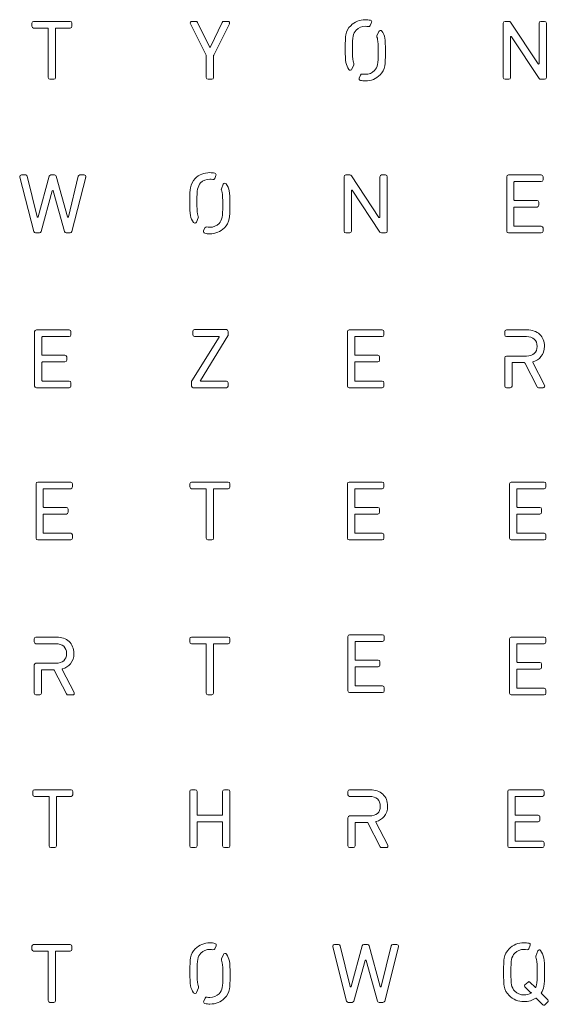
# Model space of a CAD drawing. Header units: millimetres. Extents: x -160 to 740, y -160 to 740.
# Drawn here: x 400.3 to 512.3, y 304.7 to 513.6 of the extents above; entities that cross this region are included whole.
import ezdxf

# ---------------------------------------------------------------- set-up
doc = ezdxf.new("R2010")
doc.units = ezdxf.units.MM
doc.header["$MEASUREMENT"] = 0
doc.layers.add('Layer 1', color=7, linetype='Continuous', lineweight=0)

msp = doc.modelspace()

# ---------------------------------------------------------------- linework, layer by layer
at = {"layer": 'Layer 1', "color": 250, "lineweight": 9, "true_color": 0x231f20}
for points, knots in [([(407.53, 501.01), (407.53, 501.01), (406.72, 501.01), (406.72, 501.01), (406.52, 501.01), (406.35, 501.17), (406.35, 501.38), (406.35, 501.38), (406.35, 511.76), (406.35, 511.76), (406.35, 511.82), (406.3, 511.86), (406.24, 511.86), (406.24, 511.86), (403.25, 511.86), (403.25, 511.86), (403.04, 511.86), (402.88, 512.03), (402.88, 512.23), (402.88, 512.23), (402.88, 512.9), (402.88, 512.9), (402.88, 513.11), (403.04, 513.27), (403.25, 513.27), (403.25, 513.27), (411, 513.27), (411, 513.27), (411.2, 513.27), (411.37, 513.11), (411.37, 512.9), (411.37, 512.9), (411.37, 512.23), (411.37, 512.23), (411.37, 512.03), (411.2, 511.86), (411, 511.86), (411, 511.86), (408, 511.86), (408, 511.86), (407.94, 511.86), (407.9, 511.82), (407.9, 511.76), (407.9, 511.76), (407.9, 501.38), (407.9, 501.38), (407.9, 501.17), (407.73, 501.01), (407.53, 501.01)], [0, 0, 0, 0, 1, 1, 1, 2, 2, 2, 3, 3, 3, 4, 4, 4, 5, 5, 5, 6, 6, 6, 7, 7, 7, 8, 8, 8, 9, 9, 9, 10, 10, 10, 11, 11, 11, 12, 12, 12, 13, 13, 13, 14, 14, 14, 15, 15, 15, 16, 16, 16, 16]), ([(441.04, 501.01), (441.04, 501.01), (440.23, 501.01), (440.23, 501.01), (440.03, 501.01), (439.86, 501.17), (439.86, 501.38), (439.86, 501.38), (439.86, 506.04), (439.86, 506.04), (439.86, 506.06), (439.86, 506.07), (439.85, 506.09), (439.85, 506.09), (436.48, 512.74), (436.48, 512.74), (436.42, 512.85), (436.42, 512.99), (436.49, 513.1), (436.56, 513.21), (436.68, 513.27), (436.81, 513.27), (436.81, 513.27), (437.65, 513.27), (437.65, 513.27), (437.79, 513.27), (437.92, 513.19), (437.98, 513.07), (437.98, 513.07), (440.54, 507.89), (440.54, 507.89), (440.56, 507.83), (440.61, 507.83), (440.63, 507.83), (440.63, 507.83), (440.63, 507.83), (440.63, 507.83), (440.65, 507.83), (440.7, 507.83), (440.73, 507.89), (440.73, 507.89), (443.25, 513.07), (443.25, 513.07), (443.31, 513.19), (443.44, 513.27), (443.58, 513.27), (443.58, 513.27), (444.43, 513.27), (444.43, 513.27), (444.56, 513.27), (444.67, 513.21), (444.74, 513.1), (444.81, 512.99), (444.82, 512.85), (444.76, 512.74), (444.76, 512.74), (444.76, 512.74), (444.76, 512.74), (444.76, 512.74), (441.42, 506.09), (441.42, 506.09), (441.41, 506.07), (441.4, 506.06), (441.4, 506.04), (441.4, 506.04), (441.4, 501.38), (441.4, 501.38), (441.4, 501.17), (441.24, 501.01), (441.04, 501.01)], [0, 0, 0, 0, 1, 1, 1, 2, 2, 2, 3, 3, 3, 4, 4, 4, 5, 5, 5, 6, 6, 6, 7, 7, 7, 8, 8, 8, 9, 9, 9, 10, 10, 10, 11, 11, 11, 12, 12, 12, 13, 13, 13, 14, 14, 14, 15, 15, 15, 16, 16, 16, 17, 17, 17, 18, 18, 18, 19, 19, 19, 20, 20, 20, 21, 21, 21, 22, 22, 22, 23, 23, 23, 23]), ([(444.64, 512.8), (444.64, 512.8), (444.64, 512.8), (444.64, 512.8), (444.64, 512.8), (444.64, 512.8), (444.64, 512.8)], [0, 0, 0, 0, 1, 1, 1, 2, 2, 2, 2]), ([(470.39, 502.91), (470.27, 502.91), (470.16, 502.96), (470.09, 503.06), (469.78, 503.5), (469.56, 504), (469.45, 504.55), (469.36, 505.06), (469.31, 506.02), (469.31, 507.49), (469.31, 508.96), (469.36, 509.93), (469.45, 510.43), (469.6, 511.19), (469.94, 511.84), (470.46, 512.36), (471.3, 513.2), (472.35, 513.63), (473.57, 513.63), (473.94, 513.63), (474.3, 513.59), (474.64, 513.51), (474.74, 513.49), (474.82, 513.42), (474.87, 513.32), (474.92, 513.23), (474.93, 513.11), (474.88, 513.01), (474.88, 513.01), (474.62, 512.38), (474.62, 512.38), (474.55, 512.22), (474.38, 512.13), (474.2, 512.17), (474, 512.21), (473.79, 512.23), (473.57, 512.23), (472.81, 512.23), (472.15, 511.96), (471.63, 511.43), (471.3, 511.09), (471.07, 510.64), (470.97, 510.12), (470.88, 509.66), (470.84, 508.77), (470.84, 507.49), (470.84, 506.21), (470.88, 505.33), (470.97, 504.87), (471.01, 504.69), (471.06, 504.51), (471.12, 504.34), (471.16, 504.25), (471.16, 504.16), (471.12, 504.07), (471.12, 504.07), (470.73, 503.13), (470.73, 503.13), (470.68, 503.01), (470.57, 502.93), (470.44, 502.91), (470.42, 502.91), (470.41, 502.91), (470.39, 502.91)], [0, 0, 0, 0, 1, 1, 1, 2, 2, 2, 3, 3, 3, 4, 4, 4, 5, 5, 5, 6, 6, 6, 7, 7, 7, 8, 8, 8, 9, 9, 9, 10, 10, 10, 11, 11, 11, 12, 12, 12, 13, 13, 13, 14, 14, 14, 15, 15, 15, 16, 16, 16, 17, 17, 17, 18, 18, 18, 19, 19, 19, 20, 20, 20, 21, 21, 21, 21]), ([(511.57, 501.01), (511.57, 501.01), (510.72, 501.01), (510.72, 501.01), (510.59, 501.01), (510.48, 501.07), (510.41, 501.17), (510.41, 501.17), (504.54, 510.03), (504.54, 510.03), (504.5, 510.09), (504.44, 510.08), (504.43, 510.08), (504.41, 510.07), (504.35, 510.05), (504.35, 509.98), (504.35, 509.98), (504.35, 501.38), (504.35, 501.38), (504.35, 501.17), (504.19, 501.01), (503.98, 501.01), (503.98, 501.01), (503.18, 501.01), (503.18, 501.01), (502.97, 501.01), (502.81, 501.17), (502.81, 501.38), (502.81, 501.38), (502.81, 512.9), (502.81, 512.9), (502.81, 513.11), (502.97, 513.27), (503.18, 513.27), (503.18, 513.27), (504.02, 513.27), (504.02, 513.27), (504.15, 513.27), (504.26, 513.21), (504.33, 513.11), (504.33, 513.11), (510.2, 504.28), (510.2, 504.28), (510.24, 504.22), (510.3, 504.23), (510.32, 504.24), (510.33, 504.24), (510.39, 504.27), (510.39, 504.34), (510.39, 504.34), (510.39, 512.9), (510.39, 512.9), (510.39, 513.11), (510.56, 513.27), (510.76, 513.27), (510.76, 513.27), (511.57, 513.27), (511.57, 513.27), (511.77, 513.27), (511.94, 513.11), (511.94, 512.9), (511.94, 512.9), (511.94, 501.38), (511.94, 501.38), (511.94, 501.17), (511.77, 501.01), (511.57, 501.01)], [0, 0, 0, 0, 1, 1, 1, 2, 2, 2, 3, 3, 3, 4, 4, 4, 5, 5, 5, 6, 6, 6, 7, 7, 7, 8, 8, 8, 9, 9, 9, 10, 10, 10, 11, 11, 11, 12, 12, 12, 13, 13, 13, 14, 14, 14, 15, 15, 15, 16, 16, 16, 17, 17, 17, 18, 18, 18, 19, 19, 19, 20, 20, 20, 21, 21, 21, 22, 22, 22, 22]), ([(473.57, 500.66), (473.21, 500.66), (472.85, 500.7), (472.51, 500.77), (472.41, 500.8), (472.32, 500.86), (472.28, 500.96), (472.23, 501.06), (472.22, 501.17), (472.26, 501.27), (472.26, 501.27), (472.53, 501.9), (472.53, 501.9), (472.6, 502.06), (472.77, 502.15), (472.95, 502.11), (473.15, 502.07), (473.36, 502.05), (473.57, 502.05), (474.34, 502.05), (474.99, 502.32), (475.52, 502.85), (475.85, 503.2), (476.07, 503.64), (476.18, 504.16), (476.27, 504.63), (476.31, 505.51), (476.31, 506.79), (476.31, 508.07), (476.27, 508.95), (476.18, 509.42), (476.14, 509.6), (476.09, 509.77), (476.02, 509.94), (475.99, 510.03), (475.99, 510.13), (476.02, 510.21), (476.02, 510.21), (476.42, 511.15), (476.42, 511.15), (476.47, 511.27), (476.58, 511.35), (476.71, 511.37), (476.84, 511.39), (476.97, 511.33), (477.05, 511.22), (477.37, 510.79), (477.59, 510.29), (477.7, 509.73), (477.7, 509.73), (477.7, 509.73), (477.7, 509.73), (477.79, 509.22), (477.83, 508.26), (477.83, 506.79), (477.83, 505.32), (477.79, 504.36), (477.7, 503.85), (477.55, 503.09), (477.21, 502.45), (476.68, 501.92), (475.84, 501.08), (474.8, 500.66), (473.57, 500.66)], [0, 0, 0, 0, 1, 1, 1, 2, 2, 2, 3, 3, 3, 4, 4, 4, 5, 5, 5, 6, 6, 6, 7, 7, 7, 8, 8, 8, 9, 9, 9, 10, 10, 10, 11, 11, 11, 12, 12, 12, 13, 13, 13, 14, 14, 14, 15, 15, 15, 16, 16, 16, 17, 17, 17, 18, 18, 18, 19, 19, 19, 20, 20, 20, 21, 21, 21, 21]), ([(410.99, 468.44), (410.99, 468.44), (410.16, 468.44), (410.16, 468.44), (409.99, 468.44), (409.85, 468.56), (409.8, 468.72), (409.8, 468.72), (407.42, 477.32), (407.42, 477.32), (407.4, 477.39), (407.33, 477.4), (407.31, 477.4), (407.29, 477.4), (407.23, 477.39), (407.21, 477.32), (407.21, 477.32), (404.83, 468.72), (404.83, 468.72), (404.78, 468.56), (404.64, 468.44), (404.47, 468.44), (404.47, 468.44), (403.64, 468.44), (403.64, 468.44), (403.47, 468.44), (403.32, 468.56), (403.28, 468.72), (403.28, 468.72), (400.33, 480.25), (400.33, 480.25), (400.31, 480.36), (400.33, 480.47), (400.4, 480.57), (400.47, 480.66), (400.58, 480.71), (400.69, 480.71), (400.69, 480.71), (401.57, 480.71), (401.57, 480.71), (401.74, 480.71), (401.88, 480.59), (401.92, 480.43), (401.92, 480.43), (404.01, 471.83), (404.01, 471.83), (404.02, 471.75), (404.09, 471.75), (404.11, 471.75), (404.13, 471.75), (404.19, 471.75), (404.21, 471.83), (404.21, 471.83), (406.57, 480.44), (406.57, 480.44), (406.61, 480.6), (406.76, 480.71), (406.92, 480.71), (406.92, 480.71), (407.71, 480.71), (407.71, 480.71), (407.87, 480.71), (408.02, 480.6), (408.06, 480.44), (408.06, 480.44), (410.42, 471.83), (410.42, 471.83), (410.44, 471.75), (410.5, 471.75), (410.52, 471.75), (410.54, 471.75), (410.6, 471.76), (410.62, 471.83), (410.62, 471.83), (412.7, 480.43), (412.7, 480.43), (412.74, 480.59), (412.89, 480.71), (413.06, 480.71), (413.06, 480.71), (413.94, 480.71), (413.94, 480.71), (414.05, 480.71), (414.16, 480.66), (414.23, 480.57), (414.3, 480.48), (414.32, 480.36), (414.29, 480.25), (414.29, 480.25), (414.29, 480.25), (414.29, 480.25), (414.29, 480.25), (411.35, 468.72), (411.35, 468.72), (411.31, 468.56), (411.16, 468.44), (410.99, 468.44)], [0, 0, 0, 0, 1, 1, 1, 2, 2, 2, 3, 3, 3, 4, 4, 4, 5, 5, 5, 6, 6, 6, 7, 7, 7, 8, 8, 8, 9, 9, 9, 10, 10, 10, 11, 11, 11, 12, 12, 12, 13, 13, 13, 14, 14, 14, 15, 15, 15, 16, 16, 16, 17, 17, 17, 18, 18, 18, 19, 19, 19, 20, 20, 20, 21, 21, 21, 22, 22, 22, 23, 23, 23, 24, 24, 24, 25, 25, 25, 26, 26, 26, 27, 27, 27, 28, 28, 28, 29, 29, 29, 30, 30, 30, 31, 31, 31, 32, 32, 32, 32]), ([(437.42, 470.5), (437.3, 470.5), (437.19, 470.55), (437.12, 470.65), (436.8, 471.08), (436.59, 471.58), (436.48, 472.14), (436.39, 472.65), (436.34, 473.61), (436.34, 475.08), (436.34, 476.55), (436.39, 477.51), (436.48, 478.02), (436.63, 478.78), (436.97, 479.42), (437.49, 479.95), (438.33, 480.79), (439.38, 481.21), (440.6, 481.21), (440.97, 481.21), (441.33, 481.17), (441.66, 481.1), (441.77, 481.07), (441.85, 481.01), (441.9, 480.91), (441.95, 480.81), (441.96, 480.7), (441.91, 480.6), (441.91, 480.6), (441.65, 479.97), (441.65, 479.97), (441.58, 479.81), (441.41, 479.72), (441.23, 479.76), (441.03, 479.8), (440.82, 479.82), (440.6, 479.82), (439.84, 479.82), (439.18, 479.55), (438.66, 479.02), (438.33, 478.67), (438.1, 478.23), (438, 477.71), (437.91, 477.24), (437.87, 476.36), (437.87, 475.08), (437.87, 473.8), (437.91, 472.92), (438, 472.45), (438.03, 472.27), (438.09, 472.1), (438.15, 471.93), (438.19, 471.84), (438.19, 471.74), (438.15, 471.65), (438.15, 471.65), (438.15, 471.65), (438.15, 471.65), (438.15, 471.65), (437.76, 470.72), (437.76, 470.72), (437.71, 470.6), (437.6, 470.51), (437.47, 470.5), (437.45, 470.5), (437.44, 470.5), (437.42, 470.5)], [0, 0, 0, 0, 1, 1, 1, 2, 2, 2, 3, 3, 3, 4, 4, 4, 5, 5, 5, 6, 6, 6, 7, 7, 7, 8, 8, 8, 9, 9, 9, 10, 10, 10, 11, 11, 11, 12, 12, 12, 13, 13, 13, 14, 14, 14, 15, 15, 15, 16, 16, 16, 17, 17, 17, 18, 18, 18, 19, 19, 19, 20, 20, 20, 21, 21, 21, 22, 22, 22, 22]), ([(477.83, 468.44), (477.83, 468.44), (476.98, 468.44), (476.98, 468.44), (476.86, 468.44), (476.74, 468.51), (476.67, 468.61), (476.67, 468.61), (470.81, 477.47), (470.81, 477.47), (470.77, 477.53), (470.71, 477.52), (470.69, 477.51), (470.67, 477.51), (470.62, 477.48), (470.62, 477.41), (470.62, 477.41), (470.62, 468.81), (470.62, 468.81), (470.62, 468.61), (470.45, 468.44), (470.25, 468.44), (470.25, 468.44), (469.44, 468.44), (469.44, 468.44), (469.24, 468.44), (469.07, 468.61), (469.07, 468.81), (469.07, 468.81), (469.07, 480.34), (469.07, 480.34), (469.07, 480.54), (469.24, 480.71), (469.44, 480.71), (469.44, 480.71), (470.29, 480.71), (470.29, 480.71), (470.41, 480.71), (470.53, 480.65), (470.6, 480.54), (470.6, 480.54), (476.46, 471.71), (476.46, 471.71), (476.5, 471.65), (476.56, 471.67), (476.58, 471.67), (476.6, 471.68), (476.66, 471.7), (476.66, 471.77), (476.66, 471.77), (476.66, 480.34), (476.66, 480.34), (476.66, 480.54), (476.82, 480.71), (477.02, 480.71), (477.02, 480.71), (477.83, 480.71), (477.83, 480.71), (478.03, 480.71), (478.2, 480.54), (478.2, 480.34), (478.2, 480.34), (478.2, 468.81), (478.2, 468.81), (478.2, 468.61), (478.03, 468.44), (477.83, 468.44)], [0, 0, 0, 0, 1, 1, 1, 2, 2, 2, 3, 3, 3, 4, 4, 4, 5, 5, 5, 6, 6, 6, 7, 7, 7, 8, 8, 8, 9, 9, 9, 10, 10, 10, 11, 11, 11, 12, 12, 12, 13, 13, 13, 14, 14, 14, 15, 15, 15, 16, 16, 16, 17, 17, 17, 18, 18, 18, 19, 19, 19, 20, 20, 20, 21, 21, 21, 22, 22, 22, 22]), ([(510.87, 468.44), (510.87, 468.44), (503.9, 468.44), (503.9, 468.44), (503.7, 468.44), (503.53, 468.61), (503.53, 468.81), (503.53, 468.81), (503.53, 480.34), (503.53, 480.34), (503.53, 480.54), (503.7, 480.71), (503.9, 480.71), (503.9, 480.71), (510.87, 480.71), (510.87, 480.71), (511.08, 480.71), (511.24, 480.54), (511.24, 480.34), (511.24, 480.34), (511.24, 479.67), (511.24, 479.67), (511.24, 479.46), (511.08, 479.3), (510.87, 479.3), (510.87, 479.3), (505.18, 479.3), (505.18, 479.3), (505.12, 479.3), (505.08, 479.25), (505.08, 479.19), (505.08, 479.19), (505.08, 475.44), (505.08, 475.44), (505.08, 475.38), (505.12, 475.33), (505.18, 475.33), (505.18, 475.33), (509.96, 475.33), (509.96, 475.33), (510.17, 475.33), (510.33, 475.17), (510.33, 474.96), (510.33, 474.96), (510.33, 474.29), (510.33, 474.29), (510.33, 474.09), (510.17, 473.92), (509.96, 473.92), (509.96, 473.92), (505.18, 473.92), (505.18, 473.92), (505.12, 473.92), (505.08, 473.87), (505.08, 473.82), (505.08, 473.82), (505.08, 469.96), (505.08, 469.96), (505.08, 469.9), (505.12, 469.85), (505.18, 469.85), (505.18, 469.85), (510.87, 469.85), (510.87, 469.85), (511.08, 469.85), (511.24, 469.69), (511.24, 469.49), (511.24, 469.49), (511.24, 468.81), (511.24, 468.81), (511.24, 468.61), (511.08, 468.44), (510.87, 468.44)], [0, 0, 0, 0, 1, 1, 1, 2, 2, 2, 3, 3, 3, 4, 4, 4, 5, 5, 5, 6, 6, 6, 7, 7, 7, 8, 8, 8, 9, 9, 9, 10, 10, 10, 11, 11, 11, 12, 12, 12, 13, 13, 13, 14, 14, 14, 15, 15, 15, 16, 16, 16, 17, 17, 17, 18, 18, 18, 19, 19, 19, 20, 20, 20, 21, 21, 21, 22, 22, 22, 23, 23, 23, 24, 24, 24, 24]), ([(414.17, 480.28), (414.17, 480.28), (414.17, 480.28), (414.17, 480.28), (414.17, 480.28), (414.17, 480.28), (414.17, 480.28)], [0, 0, 0, 0, 1, 1, 1, 2, 2, 2, 2]), ([(440.6, 468.24), (440.23, 468.24), (439.88, 468.28), (439.54, 468.36), (439.44, 468.38), (439.35, 468.45), (439.3, 468.55), (439.25, 468.64), (439.25, 468.76), (439.29, 468.86), (439.29, 468.86), (439.56, 469.49), (439.56, 469.49), (439.63, 469.65), (439.8, 469.74), (439.98, 469.7), (440.17, 469.66), (440.39, 469.63), (440.6, 469.63), (441.37, 469.63), (442.02, 469.91), (442.55, 470.44), (442.88, 470.78), (443.1, 471.23), (443.21, 471.75), (443.29, 472.21), (443.34, 473.1), (443.34, 474.38), (443.34, 475.65), (443.29, 476.54), (443.21, 477), (443.17, 477.18), (443.12, 477.36), (443.05, 477.53), (443.02, 477.62), (443.02, 477.71), (443.05, 477.8), (443.05, 477.8), (443.45, 478.74), (443.45, 478.74), (443.5, 478.86), (443.61, 478.94), (443.74, 478.96), (443.87, 478.97), (444, 478.92), (444.08, 478.81), (444.4, 478.37), (444.62, 477.87), (444.73, 477.32), (444.73, 477.32), (444.73, 477.32), (444.73, 477.32), (444.82, 476.81), (444.86, 475.85), (444.86, 474.38), (444.86, 472.91), (444.82, 471.94), (444.73, 471.44), (444.58, 470.68), (444.24, 470.03), (443.71, 469.51), (442.87, 468.67), (441.83, 468.24), (440.6, 468.24)], [0, 0, 0, 0, 1, 1, 1, 2, 2, 2, 3, 3, 3, 4, 4, 4, 5, 5, 5, 6, 6, 6, 7, 7, 7, 8, 8, 8, 9, 9, 9, 10, 10, 10, 11, 11, 11, 12, 12, 12, 13, 13, 13, 14, 14, 14, 15, 15, 15, 16, 16, 16, 17, 17, 17, 18, 18, 18, 19, 19, 19, 20, 20, 20, 21, 21, 21, 21]), ([(438.03, 471.71), (438.03, 471.71), (438.03, 471.71), (438.03, 471.71), (438.03, 471.71), (438.03, 471.71), (438.03, 471.71)], [0, 0, 0, 0, 1, 1, 1, 2, 2, 2, 2]), ([(410.8, 435.61), (410.8, 435.61), (403.83, 435.61), (403.83, 435.61), (403.62, 435.61), (403.46, 435.78), (403.46, 435.98), (403.46, 435.98), (403.46, 447.5), (403.46, 447.5), (403.46, 447.71), (403.62, 447.87), (403.83, 447.87), (403.83, 447.87), (410.8, 447.87), (410.8, 447.87), (411, 447.87), (411.17, 447.71), (411.17, 447.5), (411.17, 447.5), (411.17, 446.83), (411.17, 446.83), (411.17, 446.63), (411, 446.46), (410.8, 446.46), (410.8, 446.46), (405.11, 446.46), (405.11, 446.46), (405.05, 446.46), (405, 446.42), (405, 446.36), (405, 446.36), (405, 442.6), (405, 442.6), (405, 442.54), (405.05, 442.5), (405.11, 442.5), (405.11, 442.5), (409.89, 442.5), (409.89, 442.5), (410.09, 442.5), (410.26, 442.33), (410.26, 442.13), (410.26, 442.13), (410.26, 441.46), (410.26, 441.46), (410.26, 441.25), (410.09, 441.09), (409.89, 441.09), (409.89, 441.09), (405.11, 441.09), (405.11, 441.09), (405.05, 441.09), (405, 441.04), (405, 440.98), (405, 440.98), (405, 437.13), (405, 437.13), (405, 437.07), (405.05, 437.02), (405.11, 437.02), (405.11, 437.02), (410.8, 437.02), (410.8, 437.02), (411, 437.02), (411.17, 436.85), (411.17, 436.65), (411.17, 436.65), (411.17, 435.98), (411.17, 435.98), (411.17, 435.78), (411, 435.61), (410.8, 435.61)], [0, 0, 0, 0, 1, 1, 1, 2, 2, 2, 3, 3, 3, 4, 4, 4, 5, 5, 5, 6, 6, 6, 7, 7, 7, 8, 8, 8, 9, 9, 9, 10, 10, 10, 11, 11, 11, 12, 12, 12, 13, 13, 13, 14, 14, 14, 15, 15, 15, 16, 16, 16, 17, 17, 17, 18, 18, 18, 19, 19, 19, 20, 20, 20, 21, 21, 21, 22, 22, 22, 23, 23, 23, 24, 24, 24, 24]), ([(444.11, 435.61), (444.11, 435.61), (437.1, 435.61), (437.1, 435.61), (436.89, 435.61), (436.73, 435.77), (436.73, 435.98), (436.73, 435.98), (436.73, 436.89), (436.73, 436.89), (436.73, 436.96), (436.75, 437.03), (436.78, 437.09), (436.78, 437.09), (442.55, 446.36), (442.55, 446.36), (442.58, 446.4), (442.56, 446.45), (442.55, 446.46), (442.55, 446.48), (442.52, 446.51), (442.46, 446.51), (442.46, 446.51), (437.33, 446.51), (437.33, 446.51), (437.13, 446.51), (436.97, 446.68), (436.97, 446.88), (436.97, 446.88), (436.97, 447.56), (436.97, 447.56), (436.97, 447.77), (437.13, 447.93), (437.33, 447.93), (437.33, 447.93), (444.11, 447.93), (444.11, 447.93), (444.31, 447.93), (444.48, 447.77), (444.48, 447.56), (444.48, 447.56), (444.48, 446.78), (444.48, 446.78), (444.48, 446.71), (444.46, 446.65), (444.42, 446.59), (444.42, 446.59), (438.6, 437.18), (438.6, 437.18), (438.57, 437.14), (438.59, 437.09), (438.6, 437.08), (438.61, 437.06), (438.63, 437.03), (438.69, 437.03), (438.69, 437.03), (444.11, 437.03), (444.11, 437.03), (444.31, 437.03), (444.48, 436.86), (444.48, 436.66), (444.48, 436.66), (444.48, 435.98), (444.48, 435.98), (444.48, 435.77), (444.31, 435.61), (444.11, 435.61)], [0, 0, 0, 0, 1, 1, 1, 2, 2, 2, 3, 3, 3, 4, 4, 4, 5, 5, 5, 6, 6, 6, 7, 7, 7, 8, 8, 8, 9, 9, 9, 10, 10, 10, 11, 11, 11, 12, 12, 12, 13, 13, 13, 14, 14, 14, 15, 15, 15, 16, 16, 16, 17, 17, 17, 18, 18, 18, 19, 19, 19, 20, 20, 20, 21, 21, 21, 22, 22, 22, 22]), ([(477.12, 435.61), (477.12, 435.61), (470.15, 435.61), (470.15, 435.61), (469.94, 435.61), (469.78, 435.78), (469.78, 435.98), (469.78, 435.98), (469.78, 447.5), (469.78, 447.5), (469.78, 447.71), (469.94, 447.87), (470.15, 447.87), (470.15, 447.87), (477.12, 447.87), (477.12, 447.87), (477.33, 447.87), (477.49, 447.71), (477.49, 447.5), (477.49, 447.5), (477.49, 446.83), (477.49, 446.83), (477.49, 446.63), (477.33, 446.46), (477.12, 446.46), (477.12, 446.46), (471.43, 446.46), (471.43, 446.46), (471.37, 446.46), (471.32, 446.42), (471.32, 446.36), (471.32, 446.36), (471.32, 442.6), (471.32, 442.6), (471.32, 442.54), (471.37, 442.5), (471.43, 442.5), (471.43, 442.5), (476.21, 442.5), (476.21, 442.5), (476.42, 442.5), (476.58, 442.33), (476.58, 442.13), (476.58, 442.13), (476.58, 441.46), (476.58, 441.46), (476.58, 441.25), (476.42, 441.09), (476.21, 441.09), (476.21, 441.09), (471.43, 441.09), (471.43, 441.09), (471.37, 441.09), (471.32, 441.04), (471.32, 440.98), (471.32, 440.98), (471.32, 437.13), (471.32, 437.13), (471.32, 437.07), (471.37, 437.02), (471.43, 437.02), (471.43, 437.02), (477.12, 437.02), (477.12, 437.02), (477.33, 437.02), (477.49, 436.85), (477.49, 436.65), (477.49, 436.65), (477.49, 435.98), (477.49, 435.98), (477.49, 435.78), (477.33, 435.61), (477.12, 435.61)], [0, 0, 0, 0, 1, 1, 1, 2, 2, 2, 3, 3, 3, 4, 4, 4, 5, 5, 5, 6, 6, 6, 7, 7, 7, 8, 8, 8, 9, 9, 9, 10, 10, 10, 11, 11, 11, 12, 12, 12, 13, 13, 13, 14, 14, 14, 15, 15, 15, 16, 16, 16, 17, 17, 17, 18, 18, 18, 19, 19, 19, 20, 20, 20, 21, 21, 21, 22, 22, 22, 23, 23, 23, 24, 24, 24, 24]), ([(511.25, 435.61), (511.25, 435.61), (510.29, 435.61), (510.29, 435.61), (510.15, 435.61), (510.02, 435.69), (509.96, 435.81), (509.96, 435.81), (507.36, 440.88), (507.36, 440.88), (507.34, 440.91), (507.31, 440.94), (507.27, 440.94), (507.27, 440.94), (504.77, 440.94), (504.77, 440.94), (504.71, 440.94), (504.66, 440.89), (504.66, 440.83), (504.66, 440.83), (504.66, 435.98), (504.66, 435.98), (504.66, 435.78), (504.5, 435.61), (504.29, 435.61), (504.29, 435.61), (503.49, 435.61), (503.49, 435.61), (503.28, 435.61), (503.12, 435.78), (503.12, 435.98), (503.12, 435.98), (503.12, 441.96), (503.12, 441.96), (503.12, 442.16), (503.28, 442.33), (503.49, 442.33), (503.49, 442.33), (507.73, 442.33), (507.73, 442.33), (508.43, 442.33), (508.99, 442.51), (509.39, 442.86), (509.79, 443.21), (509.99, 443.72), (509.99, 444.39), (509.99, 445.06), (509.79, 445.56), (509.38, 445.92), (508.97, 446.28), (508.42, 446.46), (507.73, 446.46), (507.73, 446.46), (503.49, 446.46), (503.49, 446.46), (503.28, 446.46), (503.12, 446.63), (503.12, 446.83), (503.12, 446.83), (503.12, 447.5), (503.12, 447.5), (503.12, 447.71), (503.28, 447.87), (503.49, 447.87), (503.49, 447.87), (507.85, 447.87), (507.85, 447.87), (508.94, 447.87), (509.83, 447.56), (510.51, 446.94), (511.19, 446.31), (511.54, 445.46), (511.54, 444.4), (511.54, 443.52), (511.29, 442.78), (510.8, 442.2), (510.37, 441.69), (509.81, 441.33), (509.12, 441.13), (509.09, 441.12), (509.06, 441.1), (509.05, 441.07), (509.04, 441.05), (509.03, 441.02), (509.05, 440.98), (509.05, 440.98), (511.58, 436.15), (511.58, 436.15), (511.64, 436.04), (511.64, 435.9), (511.57, 435.79), (511.5, 435.68), (511.38, 435.61), (511.25, 435.61)], [0, 0, 0, 0, 1, 1, 1, 2, 2, 2, 3, 3, 3, 4, 4, 4, 5, 5, 5, 6, 6, 6, 7, 7, 7, 8, 8, 8, 9, 9, 9, 10, 10, 10, 11, 11, 11, 12, 12, 12, 13, 13, 13, 14, 14, 14, 15, 15, 15, 16, 16, 16, 17, 17, 17, 18, 18, 18, 19, 19, 19, 20, 20, 20, 21, 21, 21, 22, 22, 22, 23, 23, 23, 24, 24, 24, 25, 25, 25, 26, 26, 26, 27, 27, 27, 28, 28, 28, 29, 29, 29, 30, 30, 30, 31, 31, 31, 31]), ([(411.11, 403.36), (411.11, 403.36), (404.13, 403.36), (404.13, 403.36), (403.93, 403.36), (403.76, 403.53), (403.76, 403.73), (403.76, 403.73), (403.76, 415.25), (403.76, 415.25), (403.76, 415.46), (403.93, 415.62), (404.13, 415.62), (404.13, 415.62), (411.11, 415.62), (411.11, 415.62), (411.31, 415.62), (411.48, 415.46), (411.48, 415.25), (411.48, 415.25), (411.48, 414.58), (411.48, 414.58), (411.48, 414.38), (411.31, 414.21), (411.11, 414.21), (411.11, 414.21), (405.41, 414.21), (405.41, 414.21), (405.35, 414.21), (405.31, 414.17), (405.31, 414.11), (405.31, 414.11), (405.31, 410.35), (405.31, 410.35), (405.31, 410.29), (405.35, 410.25), (405.41, 410.25), (405.41, 410.25), (410.2, 410.25), (410.2, 410.25), (410.4, 410.25), (410.57, 410.08), (410.57, 409.88), (410.57, 409.88), (410.57, 409.21), (410.57, 409.21), (410.57, 409), (410.4, 408.84), (410.2, 408.84), (410.2, 408.84), (405.41, 408.84), (405.41, 408.84), (405.35, 408.84), (405.31, 408.79), (405.31, 408.73), (405.31, 408.73), (405.31, 404.87), (405.31, 404.87), (405.31, 404.82), (405.35, 404.77), (405.41, 404.77), (405.41, 404.77), (411.11, 404.77), (411.11, 404.77), (411.31, 404.77), (411.48, 404.6), (411.48, 404.4), (411.48, 404.4), (411.48, 403.73), (411.48, 403.73), (411.48, 403.53), (411.31, 403.36), (411.11, 403.36)], [0, 0, 0, 0, 1, 1, 1, 2, 2, 2, 3, 3, 3, 4, 4, 4, 5, 5, 5, 6, 6, 6, 7, 7, 7, 8, 8, 8, 9, 9, 9, 10, 10, 10, 11, 11, 11, 12, 12, 12, 13, 13, 13, 14, 14, 14, 15, 15, 15, 16, 16, 16, 17, 17, 17, 18, 18, 18, 19, 19, 19, 20, 20, 20, 21, 21, 21, 22, 22, 22, 23, 23, 23, 24, 24, 24, 24]), ([(441.02, 403.36), (441.02, 403.36), (440.21, 403.36), (440.21, 403.36), (440.01, 403.36), (439.84, 403.53), (439.84, 403.73), (439.84, 403.73), (439.84, 414.11), (439.84, 414.11), (439.84, 414.17), (439.8, 414.21), (439.74, 414.21), (439.74, 414.21), (436.74, 414.21), (436.74, 414.21), (436.54, 414.21), (436.37, 414.38), (436.37, 414.58), (436.37, 414.58), (436.37, 415.25), (436.37, 415.25), (436.37, 415.46), (436.54, 415.62), (436.74, 415.62), (436.74, 415.62), (444.49, 415.62), (444.49, 415.62), (444.69, 415.62), (444.86, 415.46), (444.86, 415.25), (444.86, 415.25), (444.86, 414.58), (444.86, 414.58), (444.86, 414.38), (444.69, 414.21), (444.49, 414.21), (444.49, 414.21), (441.49, 414.21), (441.49, 414.21), (441.44, 414.21), (441.39, 414.17), (441.39, 414.11), (441.39, 414.11), (441.39, 403.73), (441.39, 403.73), (441.39, 403.53), (441.22, 403.36), (441.02, 403.36)], [0, 0, 0, 0, 1, 1, 1, 2, 2, 2, 3, 3, 3, 4, 4, 4, 5, 5, 5, 6, 6, 6, 7, 7, 7, 8, 8, 8, 9, 9, 9, 10, 10, 10, 11, 11, 11, 12, 12, 12, 13, 13, 13, 14, 14, 14, 15, 15, 15, 16, 16, 16, 16]), ([(477.12, 403.36), (477.12, 403.36), (470.15, 403.36), (470.15, 403.36), (469.94, 403.36), (469.78, 403.53), (469.78, 403.73), (469.78, 403.73), (469.78, 415.25), (469.78, 415.25), (469.78, 415.46), (469.94, 415.62), (470.15, 415.62), (470.15, 415.62), (477.12, 415.62), (477.12, 415.62), (477.33, 415.62), (477.49, 415.46), (477.49, 415.25), (477.49, 415.25), (477.49, 414.58), (477.49, 414.58), (477.49, 414.38), (477.33, 414.21), (477.12, 414.21), (477.12, 414.21), (471.43, 414.21), (471.43, 414.21), (471.37, 414.21), (471.32, 414.17), (471.32, 414.11), (471.32, 414.11), (471.32, 410.35), (471.32, 410.35), (471.32, 410.29), (471.37, 410.25), (471.43, 410.25), (471.43, 410.25), (476.21, 410.25), (476.21, 410.25), (476.42, 410.25), (476.58, 410.08), (476.58, 409.88), (476.58, 409.88), (476.58, 409.21), (476.58, 409.21), (476.58, 409), (476.42, 408.84), (476.21, 408.84), (476.21, 408.84), (471.43, 408.84), (471.43, 408.84), (471.37, 408.84), (471.32, 408.79), (471.32, 408.73), (471.32, 408.73), (471.32, 404.87), (471.32, 404.87), (471.32, 404.82), (471.37, 404.77), (471.43, 404.77), (471.43, 404.77), (477.12, 404.77), (477.12, 404.77), (477.33, 404.77), (477.49, 404.6), (477.49, 404.4), (477.49, 404.4), (477.49, 403.73), (477.49, 403.73), (477.49, 403.53), (477.33, 403.36), (477.12, 403.36)], [0, 0, 0, 0, 1, 1, 1, 2, 2, 2, 3, 3, 3, 4, 4, 4, 5, 5, 5, 6, 6, 6, 7, 7, 7, 8, 8, 8, 9, 9, 9, 10, 10, 10, 11, 11, 11, 12, 12, 12, 13, 13, 13, 14, 14, 14, 15, 15, 15, 16, 16, 16, 17, 17, 17, 18, 18, 18, 19, 19, 19, 20, 20, 20, 21, 21, 21, 22, 22, 22, 23, 23, 23, 24, 24, 24, 24]), ([(511.49, 403.36), (511.49, 403.36), (504.51, 403.36), (504.51, 403.36), (504.31, 403.36), (504.14, 403.53), (504.14, 403.73), (504.14, 403.73), (504.14, 415.25), (504.14, 415.25), (504.14, 415.46), (504.31, 415.62), (504.51, 415.62), (504.51, 415.62), (511.49, 415.62), (511.49, 415.62), (511.69, 415.62), (511.85, 415.46), (511.85, 415.25), (511.85, 415.25), (511.85, 414.58), (511.85, 414.58), (511.85, 414.38), (511.69, 414.21), (511.49, 414.21), (511.49, 414.21), (505.79, 414.21), (505.79, 414.21), (505.73, 414.21), (505.69, 414.17), (505.69, 414.11), (505.69, 414.11), (505.69, 410.35), (505.69, 410.35), (505.69, 410.29), (505.73, 410.25), (505.79, 410.25), (505.79, 410.25), (510.58, 410.25), (510.58, 410.25), (510.78, 410.25), (510.94, 410.08), (510.94, 409.88), (510.94, 409.88), (510.94, 409.21), (510.94, 409.21), (510.94, 409), (510.78, 408.84), (510.58, 408.84), (510.58, 408.84), (505.79, 408.84), (505.79, 408.84), (505.73, 408.84), (505.69, 408.79), (505.69, 408.73), (505.69, 408.73), (505.69, 404.87), (505.69, 404.87), (505.69, 404.82), (505.73, 404.77), (505.79, 404.77), (505.79, 404.77), (511.49, 404.77), (511.49, 404.77), (511.69, 404.77), (511.85, 404.6), (511.85, 404.4), (511.85, 404.4), (511.85, 403.73), (511.85, 403.73), (511.85, 403.53), (511.69, 403.36), (511.49, 403.36)], [0, 0, 0, 0, 1, 1, 1, 2, 2, 2, 3, 3, 3, 4, 4, 4, 5, 5, 5, 6, 6, 6, 7, 7, 7, 8, 8, 8, 9, 9, 9, 10, 10, 10, 11, 11, 11, 12, 12, 12, 13, 13, 13, 14, 14, 14, 15, 15, 15, 16, 16, 16, 17, 17, 17, 18, 18, 18, 19, 19, 19, 20, 20, 20, 21, 21, 21, 22, 22, 22, 23, 23, 23, 24, 24, 24, 24]), ([(411.5, 370.5), (411.5, 370.5), (410.54, 370.5), (410.54, 370.5), (410.4, 370.5), (410.27, 370.57), (410.21, 370.7), (410.21, 370.7), (407.61, 375.77), (407.61, 375.77), (407.59, 375.8), (407.56, 375.82), (407.52, 375.82), (407.52, 375.82), (405.02, 375.82), (405.02, 375.82), (404.96, 375.82), (404.91, 375.77), (404.91, 375.72), (404.91, 375.72), (404.91, 370.87), (404.91, 370.87), (404.91, 370.66), (404.75, 370.5), (404.54, 370.5), (404.54, 370.5), (403.74, 370.5), (403.74, 370.5), (403.53, 370.5), (403.37, 370.66), (403.37, 370.87), (403.37, 370.87), (403.37, 376.85), (403.37, 376.85), (403.37, 377.05), (403.53, 377.22), (403.74, 377.22), (403.74, 377.22), (407.98, 377.22), (407.98, 377.22), (408.68, 377.22), (409.23, 377.39), (409.64, 377.75), (410.04, 378.1), (410.24, 378.61), (410.24, 379.27), (410.24, 379.95), (410.04, 380.45), (409.63, 380.81), (409.22, 381.17), (408.67, 381.35), (407.98, 381.35), (407.98, 381.35), (403.74, 381.35), (403.74, 381.35), (403.53, 381.35), (403.37, 381.52), (403.37, 381.72), (403.37, 381.72), (403.37, 382.39), (403.37, 382.39), (403.37, 382.59), (403.53, 382.76), (403.74, 382.76), (403.74, 382.76), (408.1, 382.76), (408.1, 382.76), (409.19, 382.76), (410.08, 382.45), (410.76, 381.82), (411.44, 381.2), (411.79, 380.35), (411.79, 379.29), (411.79, 378.41), (411.54, 377.67), (411.05, 377.08), (410.62, 376.57), (410.06, 376.22), (409.37, 376.02), (409.34, 376.01), (409.31, 375.98), (409.3, 375.95), (409.29, 375.93), (409.28, 375.9), (409.3, 375.87), (409.3, 375.87), (409.3, 375.87), (409.3, 375.87), (409.3, 375.87), (411.83, 371.04), (411.83, 371.04), (411.89, 370.92), (411.88, 370.79), (411.82, 370.67), (411.75, 370.56), (411.63, 370.5), (411.5, 370.5)], [0, 0, 0, 0, 1, 1, 1, 2, 2, 2, 3, 3, 3, 4, 4, 4, 5, 5, 5, 6, 6, 6, 7, 7, 7, 8, 8, 8, 9, 9, 9, 10, 10, 10, 11, 11, 11, 12, 12, 12, 13, 13, 13, 14, 14, 14, 15, 15, 15, 16, 16, 16, 17, 17, 17, 18, 18, 18, 19, 19, 19, 20, 20, 20, 21, 21, 21, 22, 22, 22, 23, 23, 23, 24, 24, 24, 25, 25, 25, 26, 26, 26, 27, 27, 27, 28, 28, 28, 29, 29, 29, 30, 30, 30, 31, 31, 31, 32, 32, 32, 32]), ([(441.01, 370.5), (441.01, 370.5), (440.2, 370.5), (440.2, 370.5), (440, 370.5), (439.83, 370.66), (439.83, 370.87), (439.83, 370.87), (439.83, 381.25), (439.83, 381.25), (439.83, 381.3), (439.78, 381.35), (439.72, 381.35), (439.72, 381.35), (436.73, 381.35), (436.73, 381.35), (436.52, 381.35), (436.36, 381.52), (436.36, 381.72), (436.36, 381.72), (436.36, 382.39), (436.36, 382.39), (436.36, 382.59), (436.52, 382.76), (436.73, 382.76), (436.73, 382.76), (444.48, 382.76), (444.48, 382.76), (444.68, 382.76), (444.85, 382.59), (444.85, 382.39), (444.85, 382.39), (444.85, 381.72), (444.85, 381.72), (444.85, 381.52), (444.68, 381.35), (444.48, 381.35), (444.48, 381.35), (441.48, 381.35), (441.48, 381.35), (441.42, 381.35), (441.38, 381.3), (441.38, 381.25), (441.38, 381.25), (441.38, 370.87), (441.38, 370.87), (441.38, 370.66), (441.21, 370.5), (441.01, 370.5)], [0, 0, 0, 0, 1, 1, 1, 2, 2, 2, 3, 3, 3, 4, 4, 4, 5, 5, 5, 6, 6, 6, 7, 7, 7, 8, 8, 8, 9, 9, 9, 10, 10, 10, 11, 11, 11, 12, 12, 12, 13, 13, 13, 14, 14, 14, 15, 15, 15, 16, 16, 16, 16]), ([(477.21, 370.99), (477.21, 370.99), (470.23, 370.99), (470.23, 370.99), (470.03, 370.99), (469.86, 371.15), (469.86, 371.35), (469.86, 371.35), (469.86, 382.88), (469.86, 382.88), (469.86, 383.08), (470.03, 383.25), (470.23, 383.25), (470.23, 383.25), (477.21, 383.25), (477.21, 383.25), (477.41, 383.25), (477.58, 383.08), (477.58, 382.88), (477.58, 382.88), (477.58, 382.21), (477.58, 382.21), (477.58, 382.01), (477.41, 381.84), (477.21, 381.84), (477.21, 381.84), (471.51, 381.84), (471.51, 381.84), (471.46, 381.84), (471.41, 381.79), (471.41, 381.73), (471.41, 381.73), (471.41, 377.98), (471.41, 377.98), (471.41, 377.92), (471.46, 377.87), (471.51, 377.87), (471.51, 377.87), (476.3, 377.87), (476.3, 377.87), (476.5, 377.87), (476.67, 377.71), (476.67, 377.5), (476.67, 377.5), (476.67, 376.83), (476.67, 376.83), (476.67, 376.63), (476.5, 376.46), (476.3, 376.46), (476.3, 376.46), (471.51, 376.46), (471.51, 376.46), (471.46, 376.46), (471.41, 376.42), (471.41, 376.36), (471.41, 376.36), (471.41, 372.5), (471.41, 372.5), (471.41, 372.44), (471.46, 372.4), (471.51, 372.4), (471.51, 372.4), (477.21, 372.4), (477.21, 372.4), (477.41, 372.4), (477.58, 372.23), (477.58, 372.03), (477.58, 372.03), (477.58, 371.35), (477.58, 371.35), (477.58, 371.15), (477.41, 370.99), (477.21, 370.99)], [0, 0, 0, 0, 1, 1, 1, 2, 2, 2, 3, 3, 3, 4, 4, 4, 5, 5, 5, 6, 6, 6, 7, 7, 7, 8, 8, 8, 9, 9, 9, 10, 10, 10, 11, 11, 11, 12, 12, 12, 13, 13, 13, 14, 14, 14, 15, 15, 15, 16, 16, 16, 17, 17, 17, 18, 18, 18, 19, 19, 19, 20, 20, 20, 21, 21, 21, 22, 22, 22, 23, 23, 23, 24, 24, 24, 24]), ([(511.49, 370.5), (511.49, 370.5), (504.51, 370.5), (504.51, 370.5), (504.31, 370.5), (504.14, 370.66), (504.14, 370.87), (504.14, 370.87), (504.14, 382.39), (504.14, 382.39), (504.14, 382.59), (504.31, 382.76), (504.51, 382.76), (504.51, 382.76), (511.49, 382.76), (511.49, 382.76), (511.69, 382.76), (511.85, 382.59), (511.85, 382.39), (511.85, 382.39), (511.85, 381.72), (511.85, 381.72), (511.85, 381.52), (511.69, 381.35), (511.49, 381.35), (511.49, 381.35), (505.79, 381.35), (505.79, 381.35), (505.73, 381.35), (505.69, 381.3), (505.69, 381.25), (505.69, 381.25), (505.69, 377.49), (505.69, 377.49), (505.69, 377.43), (505.73, 377.38), (505.79, 377.38), (505.79, 377.38), (510.58, 377.38), (510.58, 377.38), (510.78, 377.38), (510.94, 377.22), (510.94, 377.01), (510.94, 377.01), (510.94, 376.34), (510.94, 376.34), (510.94, 376.14), (510.78, 375.97), (510.58, 375.97), (510.58, 375.97), (505.79, 375.97), (505.79, 375.97), (505.73, 375.97), (505.69, 375.93), (505.69, 375.87), (505.69, 375.87), (505.69, 372.01), (505.69, 372.01), (505.69, 371.95), (505.73, 371.91), (505.79, 371.91), (505.79, 371.91), (511.49, 371.91), (511.49, 371.91), (511.69, 371.91), (511.85, 371.74), (511.85, 371.54), (511.85, 371.54), (511.85, 370.87), (511.85, 370.87), (511.85, 370.66), (511.69, 370.5), (511.49, 370.5)], [0, 0, 0, 0, 1, 1, 1, 2, 2, 2, 3, 3, 3, 4, 4, 4, 5, 5, 5, 6, 6, 6, 7, 7, 7, 8, 8, 8, 9, 9, 9, 10, 10, 10, 11, 11, 11, 12, 12, 12, 13, 13, 13, 14, 14, 14, 15, 15, 15, 16, 16, 16, 17, 17, 17, 18, 18, 18, 19, 19, 19, 20, 20, 20, 21, 21, 21, 22, 22, 22, 23, 23, 23, 24, 24, 24, 24]), ([(407.72, 338.12), (407.72, 338.12), (406.91, 338.12), (406.91, 338.12), (406.71, 338.12), (406.54, 338.29), (406.54, 338.49), (406.54, 338.49), (406.54, 348.87), (406.54, 348.87), (406.54, 348.93), (406.49, 348.98), (406.44, 348.98), (406.44, 348.98), (403.44, 348.98), (403.44, 348.98), (403.23, 348.98), (403.07, 349.14), (403.07, 349.35), (403.07, 349.35), (403.07, 350.02), (403.07, 350.02), (403.07, 350.22), (403.23, 350.39), (403.44, 350.39), (403.44, 350.39), (411.19, 350.39), (411.19, 350.39), (411.39, 350.39), (411.56, 350.22), (411.56, 350.02), (411.56, 350.02), (411.56, 349.35), (411.56, 349.35), (411.56, 349.14), (411.39, 348.98), (411.19, 348.98), (411.19, 348.98), (408.19, 348.98), (408.19, 348.98), (408.13, 348.98), (408.09, 348.93), (408.09, 348.87), (408.09, 348.87), (408.09, 338.49), (408.09, 338.49), (408.09, 338.29), (407.92, 338.12), (407.72, 338.12)], [0, 0, 0, 0, 1, 1, 1, 2, 2, 2, 3, 3, 3, 4, 4, 4, 5, 5, 5, 6, 6, 6, 7, 7, 7, 8, 8, 8, 9, 9, 9, 10, 10, 10, 11, 11, 11, 12, 12, 12, 13, 13, 13, 14, 14, 14, 15, 15, 15, 16, 16, 16, 16]), ([(444.49, 338.12), (444.49, 338.12), (443.69, 338.12), (443.69, 338.12), (443.48, 338.12), (443.32, 338.29), (443.32, 338.49), (443.32, 338.49), (443.32, 343.49), (443.32, 343.49), (443.32, 343.55), (443.27, 343.6), (443.21, 343.6), (443.21, 343.6), (437.99, 343.6), (437.99, 343.6), (437.93, 343.6), (437.89, 343.55), (437.89, 343.49), (437.89, 343.49), (437.89, 338.49), (437.89, 338.49), (437.89, 338.29), (437.72, 338.12), (437.52, 338.12), (437.52, 338.12), (436.71, 338.12), (436.71, 338.12), (436.51, 338.12), (436.34, 338.29), (436.34, 338.49), (436.34, 338.49), (436.34, 350.02), (436.34, 350.02), (436.34, 350.22), (436.51, 350.39), (436.71, 350.39), (436.71, 350.39), (437.52, 350.39), (437.52, 350.39), (437.72, 350.39), (437.89, 350.22), (437.89, 350.02), (437.89, 350.02), (437.89, 345.12), (437.89, 345.12), (437.89, 345.06), (437.93, 345.01), (437.99, 345.01), (437.99, 345.01), (443.21, 345.01), (443.21, 345.01), (443.27, 345.01), (443.32, 345.06), (443.32, 345.12), (443.32, 345.12), (443.32, 350.02), (443.32, 350.02), (443.32, 350.22), (443.48, 350.39), (443.69, 350.39), (443.69, 350.39), (444.49, 350.39), (444.49, 350.39), (444.7, 350.39), (444.86, 350.22), (444.86, 350.02), (444.86, 350.02), (444.86, 338.49), (444.86, 338.49), (444.86, 338.29), (444.7, 338.12), (444.49, 338.12)], [0, 0, 0, 0, 1, 1, 1, 2, 2, 2, 3, 3, 3, 4, 4, 4, 5, 5, 5, 6, 6, 6, 7, 7, 7, 8, 8, 8, 9, 9, 9, 10, 10, 10, 11, 11, 11, 12, 12, 12, 13, 13, 13, 14, 14, 14, 15, 15, 15, 16, 16, 16, 17, 17, 17, 18, 18, 18, 19, 19, 19, 20, 20, 20, 21, 21, 21, 22, 22, 22, 23, 23, 23, 24, 24, 24, 24]), ([(478, 338.12), (478, 338.12), (477.03, 338.12), (477.03, 338.12), (476.89, 338.12), (476.77, 338.2), (476.7, 338.32), (476.7, 338.32), (474.11, 343.39), (474.11, 343.39), (474.09, 343.43), (474.05, 343.45), (474.01, 343.45), (474.01, 343.45), (471.51, 343.45), (471.51, 343.45), (471.46, 343.45), (471.41, 343.4), (471.41, 343.34), (471.41, 343.34), (471.41, 338.49), (471.41, 338.49), (471.41, 338.29), (471.24, 338.12), (471.04, 338.12), (471.04, 338.12), (470.23, 338.12), (470.23, 338.12), (470.03, 338.12), (469.86, 338.29), (469.86, 338.49), (469.86, 338.49), (469.86, 344.47), (469.86, 344.47), (469.86, 344.68), (470.03, 344.84), (470.23, 344.84), (470.23, 344.84), (474.48, 344.84), (474.48, 344.84), (475.17, 344.84), (475.73, 345.02), (476.14, 345.37), (476.54, 345.72), (476.74, 346.24), (476.74, 346.9), (476.74, 347.57), (476.54, 348.08), (476.13, 348.44), (475.72, 348.79), (475.16, 348.98), (474.48, 348.98), (474.48, 348.98), (470.23, 348.98), (470.23, 348.98), (470.03, 348.98), (469.86, 349.14), (469.86, 349.35), (469.86, 349.35), (469.86, 350.02), (469.86, 350.02), (469.86, 350.22), (470.03, 350.39), (470.23, 350.39), (470.23, 350.39), (474.6, 350.39), (474.6, 350.39), (475.68, 350.39), (476.58, 350.07), (477.26, 349.45), (477.94, 348.83), (478.28, 347.97), (478.28, 346.92), (478.28, 346.04), (478.04, 345.29), (477.55, 344.71), (477.12, 344.2), (476.55, 343.84), (475.87, 343.64), (475.83, 343.63), (475.81, 343.61), (475.79, 343.58), (475.78, 343.56), (475.78, 343.53), (475.8, 343.49), (475.8, 343.49), (475.8, 343.49), (475.8, 343.49), (475.8, 343.49), (478.32, 338.66), (478.32, 338.66), (478.38, 338.55), (478.38, 338.41), (478.31, 338.3), (478.24, 338.19), (478.13, 338.12), (478, 338.12)], [0, 0, 0, 0, 1, 1, 1, 2, 2, 2, 3, 3, 3, 4, 4, 4, 5, 5, 5, 6, 6, 6, 7, 7, 7, 8, 8, 8, 9, 9, 9, 10, 10, 10, 11, 11, 11, 12, 12, 12, 13, 13, 13, 14, 14, 14, 15, 15, 15, 16, 16, 16, 17, 17, 17, 18, 18, 18, 19, 19, 19, 20, 20, 20, 21, 21, 21, 22, 22, 22, 23, 23, 23, 24, 24, 24, 25, 25, 25, 26, 26, 26, 27, 27, 27, 28, 28, 28, 29, 29, 29, 30, 30, 30, 31, 31, 31, 32, 32, 32, 32]), ([(511.1, 338.12), (511.1, 338.12), (504.12, 338.12), (504.12, 338.12), (503.92, 338.12), (503.75, 338.29), (503.75, 338.49), (503.75, 338.49), (503.75, 350.02), (503.75, 350.02), (503.75, 350.22), (503.92, 350.39), (504.12, 350.39), (504.12, 350.39), (511.1, 350.39), (511.1, 350.39), (511.3, 350.39), (511.47, 350.22), (511.47, 350.02), (511.47, 350.02), (511.47, 349.35), (511.47, 349.35), (511.47, 349.14), (511.3, 348.98), (511.1, 348.98), (511.1, 348.98), (505.4, 348.98), (505.4, 348.98), (505.35, 348.98), (505.3, 348.93), (505.3, 348.87), (505.3, 348.87), (505.3, 345.12), (505.3, 345.12), (505.3, 345.06), (505.35, 345.01), (505.4, 345.01), (505.4, 345.01), (510.19, 345.01), (510.19, 345.01), (510.39, 345.01), (510.56, 344.84), (510.56, 344.64), (510.56, 344.64), (510.56, 343.97), (510.56, 343.97), (510.56, 343.77), (510.39, 343.6), (510.19, 343.6), (510.19, 343.6), (505.4, 343.6), (505.4, 343.6), (505.35, 343.6), (505.3, 343.55), (505.3, 343.49), (505.3, 343.49), (505.3, 339.64), (505.3, 339.64), (505.3, 339.58), (505.35, 339.53), (505.4, 339.53), (505.4, 339.53), (511.1, 339.53), (511.1, 339.53), (511.3, 339.53), (511.47, 339.37), (511.47, 339.16), (511.47, 339.16), (511.47, 338.49), (511.47, 338.49), (511.47, 338.29), (511.3, 338.12), (511.1, 338.12)], [0, 0, 0, 0, 1, 1, 1, 2, 2, 2, 3, 3, 3, 4, 4, 4, 5, 5, 5, 6, 6, 6, 7, 7, 7, 8, 8, 8, 9, 9, 9, 10, 10, 10, 11, 11, 11, 12, 12, 12, 13, 13, 13, 14, 14, 14, 15, 15, 15, 16, 16, 16, 17, 17, 17, 18, 18, 18, 19, 19, 19, 20, 20, 20, 21, 21, 21, 22, 22, 22, 23, 23, 23, 24, 24, 24, 24]), ([(407.53, 305.33), (407.53, 305.33), (406.72, 305.33), (406.72, 305.33), (406.52, 305.33), (406.35, 305.49), (406.35, 305.7), (406.35, 305.7), (406.35, 316.08), (406.35, 316.08), (406.35, 316.13), (406.3, 316.18), (406.24, 316.18), (406.24, 316.18), (403.25, 316.18), (403.25, 316.18), (403.04, 316.18), (402.88, 316.35), (402.88, 316.55), (402.88, 316.55), (402.88, 317.22), (402.88, 317.22), (402.88, 317.43), (403.04, 317.59), (403.25, 317.59), (403.25, 317.59), (411, 317.59), (411, 317.59), (411.2, 317.59), (411.37, 317.43), (411.37, 317.22), (411.37, 317.22), (411.37, 316.55), (411.37, 316.55), (411.37, 316.35), (411.2, 316.18), (411, 316.18), (411, 316.18), (408, 316.18), (408, 316.18), (407.94, 316.18), (407.9, 316.13), (407.9, 316.08), (407.9, 316.08), (407.9, 305.7), (407.9, 305.7), (407.9, 305.49), (407.73, 305.33), (407.53, 305.33)], [0, 0, 0, 0, 1, 1, 1, 2, 2, 2, 3, 3, 3, 4, 4, 4, 5, 5, 5, 6, 6, 6, 7, 7, 7, 8, 8, 8, 9, 9, 9, 10, 10, 10, 11, 11, 11, 12, 12, 12, 13, 13, 13, 14, 14, 14, 15, 15, 15, 16, 16, 16, 16]), ([(437.45, 307.23), (437.34, 307.23), (437.23, 307.28), (437.16, 307.38), (436.84, 307.81), (436.62, 308.31), (436.51, 308.87), (436.42, 309.38), (436.38, 310.34), (436.38, 311.81), (436.38, 313.28), (436.42, 314.24), (436.51, 314.75), (436.66, 315.51), (437, 316.15), (437.53, 316.68), (438.37, 317.52), (439.41, 317.94), (440.64, 317.94), (441, 317.94), (441.36, 317.91), (441.7, 317.83), (441.8, 317.8), (441.89, 317.74), (441.93, 317.64), (441.98, 317.55), (441.99, 317.43), (441.95, 317.33), (441.95, 317.33), (441.68, 316.7), (441.68, 316.7), (441.61, 316.54), (441.44, 316.45), (441.26, 316.49), (441.06, 316.53), (440.85, 316.55), (440.64, 316.55), (439.87, 316.55), (439.22, 316.28), (438.69, 315.75), (438.36, 315.4), (438.14, 314.96), (438.03, 314.44), (437.94, 313.98), (437.9, 313.09), (437.9, 311.81), (437.9, 310.53), (437.94, 309.65), (438.03, 309.18), (438.07, 309), (438.12, 308.83), (438.19, 308.66), (438.22, 308.57), (438.22, 308.47), (438.19, 308.39), (438.19, 308.39), (437.79, 307.45), (437.79, 307.45), (437.74, 307.33), (437.63, 307.25), (437.5, 307.23), (437.48, 307.23), (437.47, 307.23), (437.45, 307.23)], [0, 0, 0, 0, 1, 1, 1, 2, 2, 2, 3, 3, 3, 4, 4, 4, 5, 5, 5, 6, 6, 6, 7, 7, 7, 8, 8, 8, 9, 9, 9, 10, 10, 10, 11, 11, 11, 12, 12, 12, 13, 13, 13, 14, 14, 14, 15, 15, 15, 16, 16, 16, 17, 17, 17, 18, 18, 18, 19, 19, 19, 20, 20, 20, 21, 21, 21, 21]), ([(477.31, 305.33), (477.31, 305.33), (476.48, 305.33), (476.48, 305.33), (476.31, 305.33), (476.16, 305.44), (476.12, 305.6), (476.12, 305.6), (473.73, 314.21), (473.73, 314.21), (473.71, 314.28), (473.65, 314.28), (473.63, 314.28), (473.63, 314.28), (473.63, 314.28), (473.63, 314.28), (473.61, 314.28), (473.55, 314.28), (473.53, 314.21), (473.53, 314.21), (471.14, 305.6), (471.14, 305.6), (471.1, 305.44), (470.95, 305.33), (470.79, 305.33), (470.79, 305.33), (469.96, 305.33), (469.96, 305.33), (469.79, 305.33), (469.64, 305.44), (469.6, 305.61), (469.6, 305.61), (466.65, 317.13), (466.65, 317.13), (466.62, 317.24), (466.65, 317.36), (466.72, 317.45), (466.79, 317.54), (466.9, 317.59), (467.01, 317.59), (467.01, 317.59), (467.88, 317.59), (467.88, 317.59), (468.05, 317.59), (468.2, 317.48), (468.24, 317.31), (468.24, 317.31), (470.32, 308.71), (470.32, 308.71), (470.34, 308.64), (470.41, 308.63), (470.43, 308.63), (470.45, 308.63), (470.51, 308.64), (470.53, 308.71), (470.53, 308.71), (472.88, 317.32), (472.88, 317.32), (472.93, 317.48), (473.07, 317.59), (473.24, 317.59), (473.24, 317.59), (474.02, 317.59), (474.02, 317.59), (474.19, 317.59), (474.34, 317.48), (474.38, 317.32), (474.38, 317.32), (476.74, 308.71), (476.74, 308.71), (476.76, 308.64), (476.83, 308.63), (476.84, 308.63), (476.86, 308.63), (476.92, 308.64), (476.94, 308.71), (476.94, 308.71), (479.02, 317.31), (479.02, 317.31), (479.06, 317.48), (479.21, 317.59), (479.38, 317.59), (479.38, 317.59), (480.25, 317.59), (480.25, 317.59), (480.37, 317.59), (480.47, 317.54), (480.55, 317.45), (480.62, 317.36), (480.64, 317.24), (480.61, 317.13), (480.61, 317.13), (477.67, 305.61), (477.67, 305.61), (477.62, 305.44), (477.48, 305.33), (477.31, 305.33)], [0, 0, 0, 0, 1, 1, 1, 2, 2, 2, 3, 3, 3, 4, 4, 4, 5, 5, 5, 6, 6, 6, 7, 7, 7, 8, 8, 8, 9, 9, 9, 10, 10, 10, 11, 11, 11, 12, 12, 12, 13, 13, 13, 14, 14, 14, 15, 15, 15, 16, 16, 16, 17, 17, 17, 18, 18, 18, 19, 19, 19, 20, 20, 20, 21, 21, 21, 22, 22, 22, 23, 23, 23, 24, 24, 24, 25, 25, 25, 26, 26, 26, 27, 27, 27, 28, 28, 28, 29, 29, 29, 30, 30, 30, 31, 31, 31, 32, 32, 32, 32]), ([(511.42, 304.71), (511.35, 304.71), (511.27, 304.74), (511.21, 304.79), (511.21, 304.79), (509.77, 306.24), (509.77, 306.24), (509.76, 306.25), (509.74, 306.25), (509.73, 306.24), (509, 305.74), (508.15, 305.48), (507.21, 305.48), (505.96, 305.48), (504.9, 305.92), (504.04, 306.77), (503.51, 307.31), (503.16, 307.96), (503.01, 308.73), (502.92, 309.24), (502.87, 310.25), (502.87, 311.73), (502.87, 313.2), (502.92, 314.21), (503.01, 314.72), (503.16, 315.49), (503.51, 316.15), (504.04, 316.68), (504.9, 317.54), (505.96, 317.97), (507.21, 317.97), (507.58, 317.97), (507.95, 317.93), (508.3, 317.85), (508.38, 317.83), (508.45, 317.78), (508.49, 317.7), (508.53, 317.63), (508.54, 317.54), (508.51, 317.46), (508.51, 317.46), (508.2, 316.67), (508.2, 316.67), (508.15, 316.53), (508.01, 316.46), (507.86, 316.49), (507.65, 316.54), (507.43, 316.56), (507.21, 316.56), (506.43, 316.56), (505.76, 316.28), (505.23, 315.74), (504.89, 315.39), (504.66, 314.94), (504.55, 314.4), (504.46, 313.93), (504.42, 313.03), (504.42, 311.73), (504.42, 310.42), (504.46, 309.52), (504.55, 309.05), (504.66, 308.52), (504.89, 308.07), (505.23, 307.72), (505.76, 307.17), (506.43, 306.9), (507.21, 306.9), (507.75, 306.9), (508.24, 307.03), (508.66, 307.3), (508.66, 307.3), (508.76, 307.43), (508.76, 307.43), (508.76, 307.43), (508.67, 307.34), (508.67, 307.34), (508.67, 307.34), (507.41, 308.59), (507.41, 308.59), (507.3, 308.71), (507.3, 308.9), (507.41, 309.01), (507.41, 309.01), (508.05, 309.64), (508.05, 309.64), (508.16, 309.76), (508.35, 309.76), (508.46, 309.64), (508.46, 309.64), (509.64, 308.47), (509.64, 308.47), (509.67, 308.46), (509.68, 308.46), (509.69, 308.48), (509.77, 308.66), (509.83, 308.85), (509.87, 309.05), (509.95, 309.52), (510, 310.42), (510, 311.73), (510, 313.03), (509.95, 313.93), (509.86, 314.41), (509.83, 314.56), (509.78, 314.73), (509.71, 314.9), (509.69, 314.97), (509.69, 315.05), (509.71, 315.11), (509.71, 315.11), (510.16, 316.28), (510.16, 316.28), (510.2, 316.38), (510.28, 316.45), (510.39, 316.46), (510.49, 316.48), (510.6, 316.44), (510.67, 316.35), (511.04, 315.88), (511.29, 315.34), (511.41, 314.72), (511.5, 314.21), (511.55, 313.2), (511.55, 311.73), (511.55, 310.25), (511.5, 309.24), (511.41, 308.73), (511.3, 308.21), (511.11, 307.73), (510.83, 307.31), (510.82, 307.3), (510.82, 307.29), (510.83, 307.28), (510.83, 307.28), (512.26, 305.84), (512.26, 305.84), (512.32, 305.79), (512.35, 305.71), (512.35, 305.63), (512.35, 305.56), (512.32, 305.48), (512.26, 305.43), (512.26, 305.43), (511.63, 304.79), (511.63, 304.79), (511.57, 304.74), (511.5, 304.71), (511.42, 304.71)], [0, 0, 0, 0, 1, 1, 1, 2, 2, 2, 3, 3, 3, 4, 4, 4, 5, 5, 5, 6, 6, 6, 7, 7, 7, 8, 8, 8, 9, 9, 9, 10, 10, 10, 11, 11, 11, 12, 12, 12, 13, 13, 13, 14, 14, 14, 15, 15, 15, 16, 16, 16, 17, 17, 17, 18, 18, 18, 19, 19, 19, 20, 20, 20, 21, 21, 21, 22, 22, 22, 23, 23, 23, 24, 24, 24, 25, 25, 25, 26, 26, 26, 27, 27, 27, 28, 28, 28, 29, 29, 29, 30, 30, 30, 31, 31, 31, 32, 32, 32, 33, 33, 33, 34, 34, 34, 35, 35, 35, 36, 36, 36, 37, 37, 37, 38, 38, 38, 39, 39, 39, 40, 40, 40, 41, 41, 41, 42, 42, 42, 43, 43, 43, 44, 44, 44, 45, 45, 45, 46, 46, 46, 47, 47, 47, 48, 48, 48, 49, 49, 49, 49]), ([(440.64, 304.97), (440.27, 304.97), (439.91, 305.01), (439.57, 305.09), (439.47, 305.11), (439.39, 305.18), (439.34, 305.28), (439.29, 305.37), (439.28, 305.49), (439.33, 305.59), (439.33, 305.59), (439.59, 306.22), (439.59, 306.22), (439.66, 306.38), (439.83, 306.47), (440.01, 306.43), (440.21, 306.39), (440.42, 306.37), (440.64, 306.37), (441.4, 306.37), (442.06, 306.64), (442.58, 307.17), (442.91, 307.52), (443.14, 307.96), (443.24, 308.48), (443.33, 308.95), (443.37, 309.83), (443.37, 311.11), (443.37, 312.38), (443.33, 313.27), (443.24, 313.73), (443.2, 313.91), (443.15, 314.09), (443.08, 314.26), (443.05, 314.35), (443.05, 314.44), (443.09, 314.53), (443.09, 314.53), (443.48, 315.47), (443.48, 315.47), (443.53, 315.59), (443.64, 315.67), (443.77, 315.69), (443.91, 315.71), (444.04, 315.65), (444.12, 315.54), (444.43, 315.1), (444.65, 314.6), (444.76, 314.05), (444.76, 314.05), (444.76, 314.05), (444.76, 314.05), (444.85, 313.54), (444.9, 312.58), (444.9, 311.11), (444.9, 309.64), (444.85, 308.68), (444.76, 308.17), (444.61, 307.41), (444.27, 306.76), (443.75, 306.24), (442.91, 305.4), (441.86, 304.97), (440.64, 304.97)], [0, 0, 0, 0, 1, 1, 1, 2, 2, 2, 3, 3, 3, 4, 4, 4, 5, 5, 5, 6, 6, 6, 7, 7, 7, 8, 8, 8, 9, 9, 9, 10, 10, 10, 11, 11, 11, 12, 12, 12, 13, 13, 13, 14, 14, 14, 15, 15, 15, 16, 16, 16, 17, 17, 17, 18, 18, 18, 19, 19, 19, 20, 20, 20, 21, 21, 21, 21])]:
    msp.add_open_spline(points, degree=3, knots=knots, dxfattribs=at)

doc.saveas('drawing.dxf')
